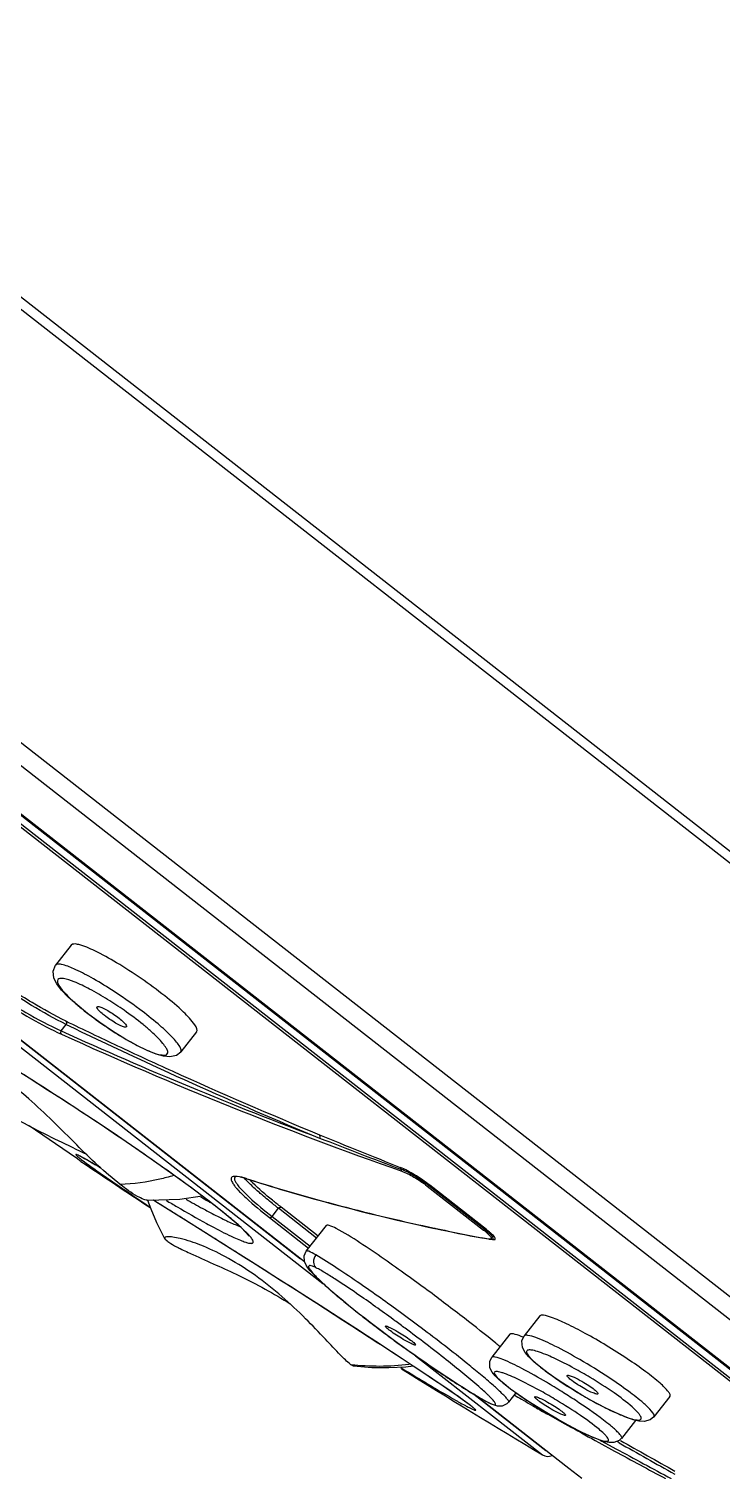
# Model space of a CAD drawing. Header units: millimetres. Extents: x 601 to 1195, y -13 to 407.
# Drawn here: x 1041.11 to 1051.36, y 276.76 to 298.09 of the extents above; entities that cross this region are included whole.
import ezdxf

# ---------------------------------------------------------------- set-up
doc = ezdxf.new("R2010")
doc.units = ezdxf.units.MM
doc.header["$LTSCALE"] = 0.1

msp = doc.modelspace()

# ---------------------------------------------------------------- linework, layer by layer
for p, q in [((1067.4355, 273.4601), (1011.8993, 316.8496)), ((1011.9147, 316.6638), (1068.2479, 272.6515)), ((1064.1117, 269.4663), (1007.5154, 313.6841)), ((1063.9472, 269.2558), (1007.2641, 313.5415)), ((1008.1813, 311.9199), (1062.093, 269.7994)), ((1062.1848, 269.9169), (1008.2817, 312.0306)), ((1008.3186, 311.9882), (1062.1782, 269.9085)), ((1008.4317, 311.7709), (1061.9467, 269.9604)), ((1039.1137, 284.4927), (1045.4522, 279.5405)), ((1041.7323, 284.5442), (1041.5005, 284.2475)), ((1041.7323, 284.5442), (1041.5005, 284.2475)), ((1040.013, 283.8959), (1045.1206, 279.9054)), ((1045.1838, 279.8575), (1040.0205, 283.8916)), ((1041.5849, 283.2744), (1041.6588, 283.369)), ((1042.3403, 283.2727), (1042.1526, 283.3998)), ((1043.5867, 283.2631), (1043.3525, 282.9633)), ((1043.5867, 283.2631), (1043.3525, 282.9633)), ((1041.7003, 281.4648), (1041.1118, 281.8684)), ((1041.8233, 281.3805), (1041.7003, 281.4648)), ((1041.83, 281.3759), (1041.8233, 281.3805)), ((1041.8745, 281.3454), (1041.83, 281.3759)), ((1041.8567, 281.3576), (1041.8745, 281.3454)), ((1043.4955, 280.9611), (1043.2353, 281.1503)), ((1042.4394, 280.9792), (1042.4541, 280.9692)), ((1043.7374, 280.7799), (1043.4955, 280.9611)), ((1044.1591, 281.1155), (1044.1526, 281.1129)), ((1044.1536, 281.1142), (1044.1526, 281.1129)), ((1044.3291, 281.0855), (1044.2372, 281.1101)), ((1044.3206, 281.0899), (1044.3291, 281.0855)), ((1044.3301, 281.0869), (1044.3206, 281.0899)), ((1044.3291, 281.0855), (1044.3297, 281.0853)), ((1046.9963, 280.9807), (1047.8311, 280.3284)), ((1047.851, 280.3338), (1047.0155, 280.9865)), ((1047.8712, 280.339), (1047.0351, 280.9922)), ((1042.8337, 280.7126), (1042.8473, 280.7035)), ((1043.859, 280.686), (1043.7374, 280.7799)), ((1042.8473, 280.7035), (1042.8556, 280.698)), ((1042.8556, 280.698), (1042.8981, 280.6695)), ((1043.5068, 280.4208), (1043.2464, 280.5838)), ((1043.8909, 280.661), (1043.859, 280.686)), ((1043.8695, 280.6791), (1043.8605, 280.6861)), ((1044.0212, 280.5567), (1043.8909, 280.661)), ((1044.6623, 280.5144), (1045.2423, 280.0612)), ((1044.7017, 280.5307), (1044.7962, 280.6516)), ((1044.7017, 280.5307), (1045.2652, 280.0905)), ((1045.3597, 280.2114), (1044.7962, 280.6516)), ((1045.3826, 280.2407), (1044.8359, 280.6678)), ((1043.7866, 280.2448), (1043.5068, 280.4208)), ((1045.2072, 280.0162), (1045.5052, 280.3976)), ((1047.1163, 280.3513), (1047.1052, 280.3537)), ((1043.1168, 280.2005), (1043.0971, 280.2366)), ((1043.1168, 280.2004), (1043.1491, 280.1675)), ((1044.0844, 280.0569), (1043.7866, 280.2448)), ((1047.8245, 280.2091), (1047.8064, 280.2126)), ((1047.8431, 280.2056), (1047.8245, 280.2091)), ((1047.9015, 280.1947), (1047.8431, 280.2056)), ((1047.9148, 280.1922), (1047.9015, 280.1947)), ((1047.9022, 280.1977), (1047.9147, 280.1922)), ((1047.9147, 280.1922), (1047.9148, 280.1922)), ((1047.9221, 280.1957), (1047.9159, 280.1959)), ((1044.3983, 279.858), (1044.0844, 280.0569)), ((1044.7261, 279.6496), (1044.3983, 279.858)), ((1045.2072, 280.0162), (1045.2072, 280.0162)), ((1045.0651, 279.4334), (1044.7261, 279.6496)), ((1045.4119, 279.2112), (1045.0651, 279.4334)), ((1045.7633, 278.985), (1045.4119, 279.2112)), ((1046.5181, 278.989), (1046.4936, 279.0069)), ((1048.6607, 279.0592), (1048.4301, 278.764)), ((1046.6349, 278.6035), (1046.5538, 278.6623)), ((1046.7162, 278.5452), (1046.6349, 278.6035)), ((1048.2181, 278.7896), (1047.9517, 278.4485)), ((1048.4295, 278.7632), (1048.4294, 278.7631)), ((1046.8224, 278.47), (1047.9598, 277.5814)), ((1045.9068, 278.316), (1045.8608, 278.3432)), ((1046.3126, 278.2911), (1046.1764, 278.2931)), ((1049.2851, 277.8876), (1049.1106, 277.9935)), ((1047.5493, 277.7998), (1047.4589, 277.8641)), ((1047.6189, 277.7483), (1047.5493, 277.7998)), ((1047.6371, 277.7343), (1047.6189, 277.7483)), ((1047.6858, 277.9012), (1048.7509, 277.0691)), ((1049.0914, 276.8046), (1047.6866, 277.9022)), ((1047.9137, 277.7712), (1047.9018, 277.7785)), ((1047.9137, 277.7712), (1047.9137, 277.7712)), ((1048.308, 277.9221), (1048.2005, 277.7846)), ((1048.3065, 277.92), (1048.329, 277.9068)), ((1048.5237, 277.7492), (1048.5564, 277.7304)), ((1049.4659, 277.7851), (1049.2851, 277.8876)), ((1050.5849, 277.8675), (1050.3495, 277.5662)), ((1047.9598, 277.5814), (1048.6996, 277.0034)), ((1048.7644, 277.6242), (1048.613, 277.7175)), ((1048.9219, 277.5317), (1048.7644, 277.6242)), ((1048.776, 277.6064), (1048.7875, 277.6)), ((1048.7875, 277.6), (1048.9869, 277.4895)), ((1050.0777, 277.5151), (1049.8692, 277.2482)), ((1050.35, 277.5668), (1050.3502, 277.567)), ((1048.9869, 277.4895), (1049.1208, 277.4155)), ((1049.534, 277.1885), (1049.7675, 277.061)), ((1049.553, 277.2233), (1049.5803, 277.2084)), ((1049.5803, 277.2084), (1049.7862, 277.096)), ((1049.8327, 277.184), (1049.803, 277.2008)), ((1049.2841, 276.6541), (1049.0914, 276.8046))]:
    msp.add_line(p, q)
for points in [[(1041.5887, 283.8791), (1041.5191, 283.9692), (1041.4751, 284.0553), (1041.4632, 284.158), (1041.4988, 284.2454)], [(1042.1526, 283.3998), (1041.9748, 283.5311), (1041.8175, 283.6586), (1041.6879, 283.7757), (1041.5887, 283.8791)], [(1042.9873, 282.9304), (1042.8559, 282.9839), (1042.7012, 283.0598), (1042.5267, 283.1574), (1042.3403, 283.2727)], [(1043.2353, 281.1503), (1042.9644, 281.3424), (1042.689, 281.5337), (1042.4142, 281.7213), (1042.1438, 281.9029), (1041.8805, 282.0771), (1041.6264, 282.2431), (1041.3825, 282.4003), (1041.1497, 282.5484), (1040.9287, 282.6873), (1040.7196, 282.8171), (1040.5226, 282.9378), (1040.3378, 283.0494), (1040.1651, 283.1522), (1040.0046, 283.2463)], [(1043.3505, 282.9609), (1043.2907, 282.9125), (1043.1918, 282.8887), (1043.0963, 282.8987), (1042.9873, 282.9304)], [(1042.0927, 281.2909), (1042.0437, 281.3195), (1042.0001, 281.3447), (1041.9619, 281.3663), (1041.9291, 281.3846), (1041.9015, 281.3996), (1041.8792, 281.4114), (1041.8621, 281.42), (1041.8508, 281.4253), (1041.85, 281.4257)], [(1043.0971, 280.2366), (1042.9984, 280.4345), (1042.9117, 280.6377), (1042.8648, 280.7682)], [(1043.6683, 280.8317), (1043.3359, 280.7795), (1042.8721, 280.7676)], [(1043.2464, 280.5838), (1043.0068, 280.7332), (1042.9482, 280.7696)], [(1044.3607, 280.244), (1044.3631, 280.238), (1044.3547, 280.2498), (1044.3148, 280.2954), (1044.243, 280.3658), (1044.1426, 280.4552), (1044.0212, 280.5567)], [(1047.9635, 280.1929), (1047.9563, 280.1911), (1047.9209, 280.1912), (1047.9147, 280.1922)], [(1045.2654, 279.7282), (1045.2323, 279.7692), (1045.204, 279.8114), (1045.1801, 279.866), (1045.1763, 279.9488), (1045.2071, 280.0162)], [(1045.461, 279.5323), (1045.4022, 279.5872), (1045.3501, 279.638), (1045.3045, 279.6849), (1045.2654, 279.7282)], [(1046.3114, 278.8414), (1046.2313, 278.9019), (1046.1515, 278.9629), (1046.0717, 279.0246), (1045.9919, 279.0871), (1045.9119, 279.1506), (1045.8317, 279.2152), (1045.7516, 279.2809), (1045.6729, 279.3466), (1045.5974, 279.4111), (1045.5263, 279.4734), (1045.461, 279.5323)], [(1046.627, 278.4233), (1046.4595, 278.533), (1046.2884, 278.6448), (1046.1146, 278.7577), (1045.9393, 278.8714), (1045.7633, 278.985)], [(1046.5538, 278.6623), (1046.4727, 278.7216), (1046.3919, 278.7813), (1046.3114, 278.8414)], [(1048.4426, 278.5198), (1048.4043, 278.5919), (1048.3965, 278.6912), (1048.4294, 278.7632)], [(1046.9446, 278.2133), (1046.7892, 278.3163), (1046.627, 278.4233)], [(1047.6937, 277.8942), (1047.6135, 277.9431), (1047.5322, 277.9938), (1047.4505, 278.0459), (1047.3685, 278.099), (1047.2865, 278.1528), (1047.2047, 278.2072), (1047.1231, 278.2622), (1047.0416, 278.3177), (1046.9602, 278.3737), (1046.8789, 278.4303), (1046.7976, 278.4874), (1046.7162, 278.5452)], [(1048.0001, 278.1742), (1047.957, 278.2268), (1047.9245, 278.2916), (1047.9209, 278.3855), (1047.9511, 278.4478)], [(1048.6776, 278.2943), (1048.5751, 278.3796), (1048.4978, 278.4537), (1048.4426, 278.5198)], [(1046.7907, 278.3154), (1046.6779, 278.3022), (1046.4305, 278.2894), (1046.1765, 278.2931), (1045.9068, 278.316)], [(1047.4589, 277.8641), (1047.3508, 277.9392), (1047.2274, 278.0234), (1047.0913, 278.1152), (1046.9446, 278.2133)], [(1048.2304, 277.9782), (1048.1343, 278.0527), (1048.0578, 278.1179), (1048.0001, 278.1742)], [(1049.1106, 277.9935), (1048.9485, 278.0987), (1048.8033, 278.1996), (1048.6776, 278.2943)], [(1048.613, 277.7175), (1048.4718, 277.809), (1048.3437, 277.8963), (1048.2304, 277.9782)], [(1047.675, 277.7027), (1047.6749, 277.7029), (1047.6709, 277.7065), (1047.6621, 277.7142), (1047.6481, 277.7256)], [(1047.9137, 277.7712), (1047.8442, 277.8074), (1047.7715, 277.8483), (1047.6937, 277.8942)], [(1048.1044, 277.7262), (1048.0357, 277.7262), (1047.975, 277.744), (1047.9137, 277.7712)], [(1048.2006, 277.7846), (1048.1759, 277.7594), (1048.1044, 277.7262)], [(1049.8178, 277.6096), (1049.6461, 277.6908), (1049.4659, 277.7851)], [(1049.382, 277.2917), (1049.2362, 277.362), (1049.0809, 277.4432), (1048.9219, 277.5317)], [(1050.031, 277.5272), (1049.9731, 277.5467), (1049.8178, 277.6096)], [(1050.2066, 277.4972), (1050.1281, 277.5029), (1050.041, 277.5241), (1050.0302, 277.5274)], [(1050.35, 277.5668), (1050.294, 277.5201), (1050.2066, 277.4972)], [(1049.5524, 277.2212), (1049.5127, 277.2361), (1049.382, 277.2917)], [(1049.756, 277.185), (1049.6889, 277.1852), (1049.6248, 277.1983), (1049.552, 277.2214)], [(1049.8698, 277.249), (1049.8341, 277.2152), (1049.756, 277.185)]]:
    msp.add_lwpolyline(points)
for centre, radius, start, end in [((918.3012, 98.9997), 246.2636, 53.257201, 66.78807), ((1039.4318, 279.1843), 5.3676, 54.96538, 58.07624), ((1038.4824, 277.8996), 7.1115, 53.17996, 57.27398), ((1066.8333, 338.7683), 60.9677, 245.535634, 249.423146), ((1070.7936, 343.4591), 66.7376, 244.113334, 244.835477), ((1071.1745, 344.222), 67.6333, 244.125083, 247.603555), ((1045.2627, 287.7923), 5.3799, 234.92904, 238.02902), ((1066.954, 338.9894), 61.2625, 245.539679, 250.613792), ((1070.951, 343.7943), 67.1079, 244.835537, 245.596477), ((1071.2994, 344.5733), 67.9613, 245.600339, 247.600761), ((1086.1154, 380.691), 106.9997, 247.635491, 248.326379), ((1074.6867, 356.1233), 79.9855, 248.525687, 249.448874), ((1039.3597, 276.7673), 5.2847, 60.4433, 60.74241), ((1038.4327, 275.1343), 7.1625, 60.02402, 60.43661), ((1129.6089, 411.7173), 157.1438, 236.061252, 236.510981), ((1069.0615, 319.9739), 47.2157, 235.69984, 235.82143), ((1052.9195, 308.1722), 28.4163, 252.40494, 253.61749), ((1053.2932, 309.5046), 29.7977, 252.49431, 258.01454), ((1076.1299, 330.391), 59.8045, 235.825672, 236.168652), ((967.0488, 158.6024), 143.8248, 57.882141, 58.151214), ((1050.7204, 293.582), 14.7273, 240.32519, 241.42872), ((1033.4318, 267.2583), 17.0021, 52.54808, 53.42964), ((1051.1771, 293.6896), 14.9112, 239.65591, 240.15242), ((1050.1614, 291.9224), 12.8729, 240.1588, 240.39425), ((1035.5527, 270.0289), 13.5128, 52.06173, 52.54334), ((1053.3702, 309.7845), 30.0903, 253.66019, 257.98278), ((931.978, 102.7583), 209.7682, 57.6596, 57.878526), ((1053.6911, 311.324), 31.66, 257.99397, 259.46448), ((1053.6955, 311.281), 31.6216, 257.99137, 259.26674), ((1047.0901, 279.3586), 1.2369, 50.28514, 52.03544), ((1047.0138, 279.2398), 1.394, 50.16301, 52.04357), ((1047.3032, 279.6142), 0.9041, 47.92349, 50.32355), ((942.1649, 118.544), 190.9817, 56.969133, 57.708281), ((1028.2937, 254.1118), 30.9845, 53.07442, 53.7765), ((1058.3166, 294.8081), 19.9751, 233.21567, 233.8363), ((1029.6107, 255.9732), 28.5585, 53.31796, 53.69908), ((1005.6349, 216.0985), 74.5974, 56.341644, 56.996547), ((1058.8523, 295.5387), 20.8812, 233.83271, 234.37286), ((1038.6734, 267.2176), 14.7658, 50.47797, 50.76342), ((1047.7745, 277.2123), 1.6608, 67.32216, 68.46636), ((1044.7982, 270.7638), 8.8524, 56.52798, 59.79972), ((1046.2865, 282.0212), 3.7026, 263.39703, 276.85329), ((1074.6255, 324.2118), 53.791, 238.60518, 238.98863), ((1129.6089, 411.7173), 157.1438, 238.120993, 239.010948), ((1046.0127, 272.5119), 6.579, 58.96663, 61.31024), ((1044.796, 270.9986), 7.9591, 58.88652, 60.7926), ((1043.345, 268.9188), 10.6396, 57.98293, 59.40521), ((1052.5134, 283.4073), 6.3929, 236.4215, 239.00441), ((1043.3696, 268.9528), 10.5978, 56.70505, 57.99808), ((1042.524, 270.8111), 8.6083, 54.46835, 54.82215), ((1044.5226, 273.6003), 5.177, 53.57162, 54.52956), ((1046.541, 276.3028), 1.8039, 52.00876, 52.43126), ((1059.8981, 297.5091), 22.7998, 239.37301, 239.68941), ((1059.5031, 296.8327), 22.0165, 239.68861, 240.08658), ((1052.758, 284.2664), 7.7494, 236.78565, 238.9186), ((1058.985, 295.9317), 20.9772, 240.18905, 240.35331), ((1052.6152, 283.5628), 6.5787, 238.9412, 241.29616), ((1049.0176, 276.4123), 1.7959, 47.12752, 49.01722), ((1058.6235, 295.2959), 20.2458, 240.35241, 240.65641), ((1058.1727, 294.4942), 19.326, 240.65671, 240.9076), ((1052.8699, 284.4382), 7.9543, 238.86712, 240.78331), ((1113.8481, 394.7242), 133.9811, 241.111447, 241.313061), ((1048.2367, 275.6564), 2.3092, 49.53151, 50.48463), ((1113.8756, 394.8019), 134.0229, 241.43228, 241.830644), ((1123.7617, 407.4241), 149.7598, 240.419225, 240.781088), ((1123.7538, 407.4371), 149.7277, 240.424296, 240.778829), ((1048.7768, 277.132), 0.15, 239.01095, 295.97744), ((1113.8827, 394.7877), 134.0534, 241.426826, 241.792911)]:
    msp.add_arc(centre, radius, start, end)
for points, knots in [([(1043.5867, 283.2631), (1043.5949, 283.2736), (1043.592, 283.3163), (1043.5283, 283.4156), (1043.3682, 283.5836), (1043.1011, 283.8084), (1042.769, 284.0526), (1042.4227, 284.2763), (1042.117, 284.4464), (1041.9015, 284.5389), (1041.7839, 284.5644), (1041.7409, 284.5552), (1041.7323, 284.5442)], [0, 0, 0, 0, 0.0172029, 0.0474555, 0.1540026, 0.3119946, 0.4983243, 0.6843771, 0.8423526, 0.9504104, 0.9819296, 1, 1, 1, 1]), ([(1042.3271, 283.8823), (1042.2281, 283.9459), (1042.0455, 284.0567), (1041.8003, 284.1844), (1041.6323, 284.2509), (1041.54, 284.2659), (1041.5075, 284.2564), (1041.5005, 284.2475)], [0, 0, 0, 0, 0.382815, 0.6935809, 0.9016916, 0.9629497, 1, 1, 1, 1]), ([(1040.4317, 283.9335), (1040.6377, 283.7986), (1041.0143, 283.5651), (1041.4054, 283.3552), (1041.5849, 283.2744)], [0, 0, 0, 0, 0.5557049, 1, 1, 1, 1]), ([(1041.6588, 283.369), (1041.4837, 283.4547), (1041.1012, 283.6715), (1040.7312, 283.9082), (1040.5284, 284.0442)], [0, 0, 0, 0, 0.443908, 1, 1, 1, 1]), ([(1041.6565, 283.418), (1041.485, 283.5012), (1041.1103, 283.7121), (1040.7482, 283.9429), (1040.5497, 284.0755)], [0, 0, 0, 0, 0.4440241, 1, 1, 1, 1]), ([(1041.5348, 284.0336), (1041.5167, 284.0103), (1041.5499, 283.941), (1041.603, 283.8714), (1041.6796, 283.788), (1041.777, 283.6967), (1041.9405, 283.5576), (1042.0758, 283.4563), (1042.1715, 283.3892)], [0, 0, 0, 0, 0.0956222, 0.186565, 0.3067796, 0.4532513, 0.6215277, 1, 1, 1, 1]), ([(1042.2701, 283.74), (1042.1831, 283.7942), (1042.0223, 283.888), (1041.8048, 283.9934), (1041.6549, 284.046), (1041.5707, 284.0534), (1041.5417, 284.0423), (1041.5348, 284.0336)], [0, 0, 0, 0, 0.3789772, 0.6872477, 0.8957035, 0.9590165, 1, 1, 1, 1]), ([(1040.6138, 283.7708), (1040.7876, 283.6607), (1041.1063, 283.4682), (1041.436, 283.2942), (1041.5875, 283.2253)], [0, 0, 0, 0, 0.5528084, 1, 1, 1, 1]), ([(1042.5481, 283.3348), (1042.5425, 283.3276), (1042.5065, 283.3335), (1042.4581, 283.3534), (1042.383, 283.3926), (1042.3023, 283.444), (1042.2247, 283.4999), (1042.1611, 283.5557), (1042.1251, 283.5917), (1042.1079, 283.624), (1042.1132, 283.6308)], [0, 0, 0, 0, 0.0503869, 0.1588755, 0.3165656, 0.5022076, 0.6881981, 0.8459023, 0.9525027, 1, 1, 1, 1]), ([(1042.1132, 283.6308), (1042.1188, 283.638), (1042.1549, 283.6321), (1042.2033, 283.6122), (1042.2783, 283.5731), (1042.359, 283.5216), (1042.4366, 283.4658), (1042.5003, 283.4099), (1042.5363, 283.3739), (1042.5535, 283.3416), (1042.5481, 283.3348)], [0, 0, 0, 0, 0.0503764, 0.1588493, 0.3165313, 0.5021794, 0.6881784, 0.8458914, 0.9524972, 1, 1, 1, 1]), ([(1043.152, 282.9331), (1043.1592, 282.9424), (1043.1608, 282.9772), (1043.1328, 283.0293), (1043.0827, 283.0977), (1043.0069, 283.1788), (1042.9088, 283.2714), (1042.7449, 283.4104), (1042.6091, 283.512), (1042.5131, 283.5793)], [0, 0, 0, 0, 0.037923, 0.0989971, 0.1896528, 0.309477, 0.4554489, 0.6231109, 1, 1, 1, 1]), ([(1043.3525, 282.9633), (1043.3591, 282.9718), (1043.3597, 283.004), (1043.3336, 283.0519), (1043.2868, 283.1161), (1043.1821, 283.23), (1043.0008, 283.3938), (1042.8369, 283.5232), (1042.7444, 283.5925)], [0, 0, 0, 0, 0.0358859, 0.0949222, 0.1832662, 0.3007438, 0.612831, 1, 1, 1, 1]), ([(1043.5618, 280.9131), (1043.2493, 281.1452), (1042.5918, 281.6076), (1041.6058, 282.2627), (1040.6705, 282.8531), (1040.0768, 283.208), (1039.8058, 283.3617)], [0, 0, 0, 0, 0.2603267, 0.5374887, 0.7916579, 1, 1, 1, 1]), ([(1041.5875, 283.2253), (1041.578, 283.2332), (1041.575, 283.255), (1041.5823, 283.2704), (1041.5849, 283.2744)], [0, 0, 0, 0, 0.7207464, 1, 1, 1, 1]), ([(1041.6588, 283.369), (1041.6615, 283.373), (1041.6689, 283.3882), (1041.6659, 283.4101), (1041.6565, 283.418)], [0, 0, 0, 0, 0.2800955, 1, 1, 1, 1]), ([(1042.4141, 283.2285), (1042.5013, 283.174), (1042.6627, 283.0797), (1042.881, 282.9737), (1043.0314, 282.9208), (1043.116, 282.9132), (1043.1451, 282.9243), (1043.152, 282.9331)], [0, 0, 0, 0, 0.3788439, 0.6871797, 0.8957159, 0.959037, 1, 1, 1, 1]), ([(1042.4573, 281.0023), (1042.2285, 281.1811), (1041.899, 281.4994), (1041.464, 281.9375), (1041.124, 282.2615), (1040.8418, 282.4916), (1040.6283, 282.6294), (1040.4923, 282.7008), (1040.372, 282.7453), (1040.2607, 282.7688), (1040.1719, 282.7562), (1040.1462, 282.7233)], [0, 0, 0, 0, 0.2938302, 0.4619303, 0.6249631, 0.7687392, 0.8295751, 0.8815895, 0.9242863, 0.9576794, 1, 1, 1, 1]), ([(1040.4339, 282.2888), (1040.647, 282.1224), (1041.1537, 281.8324), (1041.6783, 281.5879), (1041.956, 281.4514)], [0, 0, 0, 0, 0.4663128, 1, 1, 1, 1]), ([(1045.4053, 281.6903), (1045.4079, 281.6943), (1045.415, 281.7098), (1045.4117, 281.7317), (1045.4022, 281.7396)], [0, 0, 0, 0, 0.2782913, 1, 1, 1, 1]), ([(1041.9425, 281.3779), (1041.9254, 281.3874), (1041.895, 281.4043), (1041.8545, 281.4255), (1041.8283, 281.4381), (1041.8125, 281.4445), (1041.8062, 281.4461), (1041.8007, 281.4472), (1041.7997, 281.4428), (1041.8036, 281.4387), (1041.8124, 281.4282), (1041.8333, 281.4109), (1041.8516, 281.3959), (1041.863, 281.3871)], [0, 0, 0, 0, 0.2398195, 0.4258621, 0.5558025, 0.5992704, 0.6283624, 0.6438896, 0.6534849, 0.6737824, 0.7086136, 0.8238237, 1, 1, 1, 1]), ([(1041.863, 281.3871), (1041.8705, 281.3812), (1041.9074, 281.3528), (1041.9449, 281.3252), (1041.9748, 281.3035)], [0, 0, 0, 0, 0.206432, 1, 1, 1, 1]), ([(1041.9748, 281.3035), (1042.0052, 281.2815), (1042.1589, 281.1716), (1042.3145, 281.0645), (1042.4394, 280.9792)], [0, 0, 0, 0, 0.1989039, 1, 1, 1, 1]), ([(1042.1732, 281.2436), (1042.1585, 281.2524), (1042.1047, 281.2843), (1042.0507, 281.316), (1042.0113, 281.3387)], [0, 0, 0, 0, 0.273523, 1, 1, 1, 1]), ([(1047.0351, 280.9922), (1046.963, 281.0485), (1046.8212, 281.1432), (1046.6717, 281.2267), (1046.5983, 281.2559)], [0, 0, 0, 0, 0.5366006, 1, 1, 1, 1]), ([(1047.0155, 280.9865), (1046.9485, 281.0388), (1046.8165, 281.1261), (1046.6769, 281.2024), (1046.6084, 281.2282)], [0, 0, 0, 0, 0.5373498, 1, 1, 1, 1]), ([(1046.6189, 281.2003), (1046.6824, 281.1779), (1046.8121, 281.1089), (1046.9344, 281.029), (1046.9963, 280.9807)], [0, 0, 0, 0, 0.4619133, 1, 1, 1, 1]), ([(1043.242, 281.1345), (1043.1762, 281.1148), (1042.9196, 281.046), (1042.6542, 281.0083), (1042.4573, 281.0023)], [0, 0, 0, 0, 0.2586109, 1, 1, 1, 1]), ([(1042.8721, 280.7676), (1042.8492, 280.7685), (1042.793, 280.7854), (1042.6497, 280.8567), (1042.5383, 280.939), (1042.4573, 281.0023)], [0, 0, 0, 0, 0.1432418, 0.3586072, 1, 1, 1, 1]), ([(1044.3206, 281.0899), (1044.2773, 281.1036), (1044.2185, 281.1207), (1044.148, 281.1247), (1044.114, 281.1187), (1044.0943, 281.0958), (1044.0982, 281.0632), (1044.116, 281.0261), (1044.1344, 280.9995), (1044.1456, 280.9846)], [0, 0, 0, 0, 0.3786518, 0.5032639, 0.5898334, 0.6551129, 0.7324222, 0.8448417, 1, 1, 1, 1]), ([(1044.1526, 281.1129), (1044.1368, 281.0908), (1044.167, 281.0284), (1044.2163, 280.9641), (1044.2581, 280.9183), (1044.2822, 280.8936)], [0, 0, 0, 0, 0.3112629, 0.6054624, 1, 1, 1, 1]), ([(1044.1709, 280.9532), (1044.1756, 280.9476), (1044.1964, 280.9237), (1044.2182, 280.9005), (1044.2354, 280.8831)], [0, 0, 0, 0, 0.229028, 1, 1, 1, 1]), ([(1044.3677, 281.0181), (1044.3605, 281.0252), (1044.3349, 281.0512), (1044.3102, 281.078), (1044.2933, 281.0981)], [0, 0, 0, 0, 0.2773875, 1, 1, 1, 1]), ([(1044.5549, 280.8476), (1044.5369, 280.863), (1044.473, 280.9182), (1044.4107, 280.9752), (1044.3677, 281.0181)], [0, 0, 0, 0, 0.2810169, 1, 1, 1, 1]), ([(1044.4149, 281.0284), (1044.4108, 281.0326), (1044.3952, 281.0483), (1044.38, 281.0643), (1044.3691, 281.0763)], [0, 0, 0, 0, 0.2648998, 1, 1, 1, 1]), ([(1044.8359, 280.6678), (1044.7925, 280.7017), (1044.648, 280.8169), (1044.5066, 280.9366), (1044.4149, 281.0284)], [0, 0, 0, 0, 0.2980808, 1, 1, 1, 1]), ([(1046.9963, 280.9807), (1046.9976, 280.9804), (1047.0045, 280.98), (1047.011, 280.9834), (1047.0155, 280.9865)], [0, 0, 0, 0, 0.1994533, 1, 1, 1, 1]), ([(1047.0155, 280.9865), (1047.0172, 280.9877), (1047.023, 280.9913), (1047.0305, 280.9936), (1047.0351, 280.9922)], [0, 0, 0, 0, 0.3084389, 1, 1, 1, 1]), ([(1043.1374, 280.7674), (1043.1909, 280.7354), (1043.387, 280.6192), (1043.5849, 280.506), (1043.7302, 280.4267)], [0, 0, 0, 0, 0.2736366, 1, 1, 1, 1]), ([(1044.2354, 280.8831), (1044.2618, 280.856), (1044.3977, 280.7258), (1044.5439, 280.6069), (1044.6623, 280.5144)], [0, 0, 0, 0, 0.2011471, 1, 1, 1, 1]), ([(1044.2822, 280.8936), (1044.3082, 280.867), (1044.4415, 280.7387), (1044.5853, 280.6217), (1044.7017, 280.5307)], [0, 0, 0, 0, 0.2011684, 1, 1, 1, 1]), ([(1044.7962, 280.6516), (1044.7742, 280.6688), (1044.6928, 280.7329), (1044.6126, 280.7985), (1044.5549, 280.8476)], [0, 0, 0, 0, 0.268844, 1, 1, 1, 1]), ([(1043.6771, 280.6482), (1043.7044, 280.6333), (1043.8045, 280.5795), (1043.9056, 280.5273), (1043.9798, 280.491)], [0, 0, 0, 0, 0.2731821, 1, 1, 1, 1]), ([(1044.0948, 280.4978), (1044.0778, 280.512), (1044.0035, 280.5734), (1043.928, 280.6334), (1043.8695, 280.6791)], [0, 0, 0, 0, 0.2296627, 1, 1, 1, 1]), ([(1044.2463, 280.3662), (1044.2352, 280.3764), (1044.1855, 280.4211), (1044.1346, 280.4646), (1044.0948, 280.4978)], [0, 0, 0, 0, 0.2250307, 1, 1, 1, 1]), ([(1044.6623, 280.5144), (1044.665, 280.513), (1044.6804, 280.5106), (1044.6944, 280.5214), (1044.7017, 280.5307)], [0, 0, 0, 0, 0.206772, 1, 1, 1, 1]), ([(1044.7962, 280.6516), (1044.7989, 280.6551), (1044.8088, 280.6656), (1044.8267, 280.6725), (1044.8359, 280.6678)], [0, 0, 0, 0, 0.3008835, 1, 1, 1, 1]), ([(1043.7302, 280.4267), (1043.7685, 280.4058), (1043.9022, 280.3338), (1044.0377, 280.2647), (1044.1362, 280.2198)], [0, 0, 0, 0, 0.2870501, 1, 1, 1, 1]), ([(1043.9798, 280.491), (1044.0032, 280.4796), (1044.0837, 280.441), (1044.1655, 280.4047), (1044.2249, 280.3828)], [0, 0, 0, 0, 0.2908439, 1, 1, 1, 1]), ([(1044.1362, 280.2198), (1044.1682, 280.2052), (1044.226, 280.1799), (1044.304, 280.1508), (1044.3574, 280.1358), (1044.3902, 280.1322), (1044.4068, 280.1334), (1044.4194, 280.1389), (1044.425, 280.1506), (1044.4226, 280.1653), (1044.4103, 280.1929), (1044.3767, 280.2367), (1044.3438, 280.2719), (1044.3235, 280.2925)], [0, 0, 0, 0, 0.2163292, 0.3876325, 0.511938, 0.5564036, 0.5897674, 0.6143414, 0.6362653, 0.6641036, 0.703032, 0.8217039, 1, 1, 1, 1]), ([(1044.3235, 280.2925), (1044.3178, 280.2982), (1044.2925, 280.3233), (1044.2666, 280.3477), (1044.2463, 280.3662)], [0, 0, 0, 0, 0.2274818, 1, 1, 1, 1]), ([(1045.6509, 280.3522), (1045.6166, 280.3699), (1045.573, 280.391), (1045.5232, 280.4044), (1045.508, 280.4012), (1045.5052, 280.3976)], [0, 0, 0, 0, 0.738219, 0.9118352, 1, 1, 1, 1]), ([(1048.0132, 278.6544), (1047.8596, 278.7798), (1047.5236, 279.0448), (1047.0816, 279.3795), (1046.6849, 279.6699), (1046.3536, 279.9057), (1046.0091, 280.1387), (1045.7718, 280.2897), (1045.6509, 280.3522)], [0, 0, 0, 0, 0.2042892, 0.4408669, 0.5712897, 0.7108363, 0.8597667, 1, 1, 1, 1]), ([(1047.8311, 280.3284), (1047.8358, 280.3271), (1047.8433, 280.3292), (1047.8492, 280.3326), (1047.851, 280.3338)], [0, 0, 0, 0, 0.6987604, 1, 1, 1, 1]), ([(1047.8311, 280.3284), (1047.8527, 280.3116), (1047.8881, 280.282), (1047.9251, 280.2439), (1047.9397, 280.2196), (1047.943, 280.2058), (1047.9345, 280.1962), (1047.9265, 280.1958), (1047.9221, 280.1957)], [0, 0, 0, 0, 0.4302021, 0.7274086, 0.8207834, 0.8816709, 0.9306202, 1, 1, 1, 1]), ([(1047.851, 280.3338), (1047.8528, 280.335), (1047.8588, 280.3385), (1047.8666, 280.3405), (1047.8712, 280.339)], [0, 0, 0, 0, 0.3037478, 1, 1, 1, 1]), ([(1047.9635, 280.1929), (1047.9677, 280.1943), (1047.9765, 280.2053), (1047.963, 280.2278), (1047.9424, 280.2542), (1047.9214, 280.2741), (1047.909, 280.2853)], [0, 0, 0, 0, 0.1127121, 0.2845348, 0.5801963, 1, 1, 1, 1]), ([(1043.1162, 280.2189), (1043.1135, 280.2154), (1043.1131, 280.2078), (1043.1159, 280.2022), (1043.1168, 280.2005)], [0, 0, 0, 0, 0.6925475, 1, 1, 1, 1]), ([(1043.2345, 280.2257), (1043.211, 280.229), (1043.1744, 280.2323), (1043.1353, 280.2306), (1043.1231, 280.2242)], [0, 0, 0, 0, 0.6326721, 1, 1, 1, 1]), ([(1043.1491, 280.1675), (1043.1573, 280.1611), (1043.2021, 280.1294), (1043.2503, 280.1029), (1043.2896, 280.0822)], [0, 0, 0, 0, 0.1898182, 1, 1, 1, 1]), ([(1043.3836, 280.1939), (1043.3697, 280.1977), (1043.3204, 280.2103), (1043.2705, 280.2206), (1043.2345, 280.2257)], [0, 0, 0, 0, 0.284428, 1, 1, 1, 1]), ([(1043.2896, 280.0822), (1043.3068, 280.0732), (1043.3867, 280.0325), (1043.468, 279.9947), (1043.5318, 279.9656)], [0, 0, 0, 0, 0.2171057, 1, 1, 1, 1]), ([(1045.8608, 278.3432), (1045.8084, 278.3842), (1045.6842, 278.5085), (1045.4686, 278.7385), (1045.1866, 279.0351), (1044.8471, 279.3558), (1044.4678, 279.6579), (1044.0783, 279.9069), (1043.7168, 280.084), (1043.4865, 280.1662), (1043.3836, 280.1939)], [0, 0, 0, 0, 0.0637418, 0.1678095, 0.3024132, 0.4557948, 0.6150198, 0.7664245, 0.8978629, 1, 1, 1, 1]), ([(1047.9625, 280.1901), (1047.9689, 280.1887), (1047.9799, 280.187), (1047.9942, 280.187), (1048.0042, 280.1938), (1048.0035, 280.2063), (1047.9964, 280.2199), (1047.9767, 280.2467), (1047.9565, 280.2662), (1047.9412, 280.2802)], [0, 0, 0, 0, 0.1303182, 0.2197006, 0.2796764, 0.3446197, 0.4440831, 0.5864751, 1, 1, 1, 1]), ([(1043.5318, 279.9656), (1043.7588, 279.8621), (1044.2522, 279.6481), (1044.728, 279.3929), (1044.9703, 279.2363)], [0, 0, 0, 0, 0.4637408, 1, 1, 1, 1]), ([(1045.3468, 279.9629), (1045.314, 279.9821), (1045.2723, 280.0054), (1045.2249, 280.0219), (1045.2099, 280.0196), (1045.2072, 280.0162)], [0, 0, 0, 0, 0.7434471, 0.9154115, 1, 1, 1, 1]), ([(1045.3468, 279.9629), (1045.327, 279.9312), (1045.3035, 279.8647), (1045.3268, 279.791), (1045.3501, 279.772)], [0, 0, 0, 0, 0.554066, 1, 1, 1, 1]), ([(1046.6036, 279.1076), (1046.4043, 279.2535), (1046.0938, 279.4759), (1045.6728, 279.7581), (1045.4547, 279.8999), (1045.3468, 279.9629)], [0, 0, 0, 0, 0.4871761, 0.7533051, 1, 1, 1, 1]), ([(1045.3501, 279.772), (1045.3331, 279.7804), (1045.305, 279.7932), (1045.2719, 279.8031), (1045.2487, 279.8046), (1045.2405, 279.7903), (1045.2461, 279.7747), (1045.2602, 279.7476), (1045.3099, 279.6848), (1045.4066, 279.586), (1045.5509, 279.4536), (1045.7226, 279.3064), (1045.9164, 279.1481), (1046.1292, 278.9809), (1046.2781, 278.8679), (1046.3554, 278.8101)], [0, 0, 0, 0, 0.0354078, 0.0562624, 0.0668847, 0.0736848, 0.0829746, 0.0959753, 0.1315444, 0.230317, 0.3541556, 0.4958668, 0.6518519, 0.820208, 1, 1, 1, 1]), ([(1046.4936, 279.0069), (1046.4069, 279.0704), (1046.2275, 279.2004), (1045.947, 279.3974), (1045.7007, 279.5634), (1045.4998, 279.6896), (1045.3991, 279.7481), (1045.3501, 279.772)], [0, 0, 0, 0, 0.2342055, 0.4828033, 0.7467266, 0.8812118, 1, 1, 1, 1]), ([(1048.8346, 279.037), (1048.7963, 279.0505), (1048.7451, 279.0666), (1048.6853, 279.0717), (1048.6649, 279.0646), (1048.6603, 279.0586)], [0, 0, 0, 0, 0.674794, 0.8754854, 1, 1, 1, 1]), ([(1050.5853, 277.868), (1050.5909, 277.8751), (1050.5879, 277.9044), (1050.5394, 277.9711), (1050.4194, 278.0867), (1050.2144, 278.2465), (1049.9479, 278.4326), (1049.6486, 278.6223), (1049.3483, 278.7961), (1049.0785, 278.9358), (1048.9097, 279.0106), (1048.8346, 279.037)], [0, 0, 0, 0, 0.0126168, 0.0352675, 0.1173443, 0.2436578, 0.40127, 0.5732118, 0.7412767, 0.8883231, 1, 1, 1, 1]), ([(1046.6412, 278.713), (1046.607, 278.7331), (1046.5426, 278.7729), (1046.4681, 278.8242), (1046.4198, 278.8609), (1046.3951, 278.8828), (1046.3819, 278.8956), (1046.3757, 278.9067), (1046.3775, 278.909)], [0, 0, 0, 0, 0.3587442, 0.6851134, 0.8145624, 0.9121079, 0.973648, 1, 1, 1, 1]), ([(1046.3775, 278.909), (1046.38, 278.9122), (1046.3967, 278.9083), (1046.4074, 278.9046), (1046.416, 278.9012)], [0, 0, 0, 0, 0.3040474, 1, 1, 1, 1]), ([(1046.416, 278.9012), (1046.4256, 278.8973), (1046.475, 278.875), (1046.5224, 278.8485), (1046.5602, 278.8263)], [0, 0, 0, 0, 0.1901854, 1, 1, 1, 1]), ([(1046.5602, 278.8263), (1046.5946, 278.8061), (1046.6592, 278.7661), (1046.7341, 278.7147), (1046.7826, 278.6778), (1046.8076, 278.6557), (1046.8208, 278.6429), (1046.8271, 278.6317), (1046.8253, 278.6294)], [0, 0, 0, 0, 0.3582084, 0.6847195, 0.8143324, 0.9120253, 0.9736523, 1, 1, 1, 1]), ([(1047.7609, 278.0132), (1047.6043, 278.1503), (1047.2435, 278.4417), (1046.8755, 278.7235), (1046.6708, 278.876)], [0, 0, 0, 0, 0.4492064, 1, 1, 1, 1]), ([(1047.7824, 278.1954), (1047.7192, 278.248), (1047.4322, 278.4821), (1047.1387, 278.7083), (1046.9085, 278.8813)], [0, 0, 0, 0, 0.2222305, 1, 1, 1, 1]), ([(1048.3841, 278.7571), (1048.3469, 278.7718), (1048.2976, 278.7895), (1048.2415, 278.7987), (1048.2217, 278.7942), (1048.2177, 278.789)], [0, 0, 0, 0, 0.6895715, 0.8875224, 1, 1, 1, 1]), ([(1046.7868, 278.6372), (1046.7771, 278.6411), (1046.7272, 278.6637), (1046.6794, 278.6905), (1046.6412, 278.713)], [0, 0, 0, 0, 0.1900222, 1, 1, 1, 1]), ([(1046.8253, 278.6294), (1046.8228, 278.6262), (1046.806, 278.6301), (1046.7953, 278.6338), (1046.7868, 278.6372)], [0, 0, 0, 0, 0.3041673, 1, 1, 1, 1]), ([(1048.6022, 278.7395), (1048.5641, 278.7533), (1048.5134, 278.7698), (1048.4543, 278.7757), (1048.434, 278.769), (1048.4295, 278.7632)], [0, 0, 0, 0, 0.6772729, 0.8775056, 1, 1, 1, 1]), ([(1049.2511, 278.4147), (1049.1312, 278.4844), (1048.9189, 278.6008), (1048.6994, 278.7044), (1048.6022, 278.7395)], [0, 0, 0, 0, 0.5732263, 1, 1, 1, 1]), ([(1046.6888, 278.566), (1046.846, 278.4534), (1047.1808, 278.2207), (1047.5222, 277.9974), (1047.7063, 277.8875)], [0, 0, 0, 0, 0.4742987, 1, 1, 1, 1]), ([(1048.116, 278.4141), (1048.0791, 278.4289), (1048.0301, 278.447), (1047.9747, 278.4569), (1047.955, 278.4528), (1047.9511, 278.4478)], [0, 0, 0, 0, 0.6917372, 0.8893529, 1, 1, 1, 1]), ([(1048.7602, 278.0772), (1048.6404, 278.148), (1048.4292, 278.2669), (1048.2118, 278.3754), (1048.116, 278.4141)], [0, 0, 0, 0, 0.5739885, 1, 1, 1, 1]), ([(1048.6275, 278.5328), (1048.5972, 278.5422), (1048.5559, 278.5539), (1048.5058, 278.5574), (1048.4816, 278.5543), (1048.4655, 278.5411), (1048.4655, 278.5196), (1048.4764, 278.4959), (1048.4966, 278.4665), (1048.5268, 278.4319), (1048.5848, 278.3745), (1048.6802, 278.2937), (1048.8183, 278.1895), (1048.9218, 278.1182), (1048.9776, 278.0812)], [0, 0, 0, 0, 0.1098635, 0.1472896, 0.1736913, 0.1927061, 0.2129835, 0.242124, 0.2828401, 0.3358596, 0.4009893, 0.5651883, 0.7682131, 1, 1, 1, 1]), ([(1049.171, 278.2832), (1049.071, 278.3379), (1048.8933, 278.4288), (1048.7092, 278.5073), (1048.6275, 278.5328)], [0, 0, 0, 0, 0.5713228, 1, 1, 1, 1]), ([(1045.9131, 278.3405), (1045.9139, 278.3379), (1045.9158, 278.331), (1045.9173, 278.3221), (1045.9143, 278.3183)], [0, 0, 0, 0, 0.3540692, 1, 1, 1, 1]), ([(1047.4834, 277.8473), (1047.4493, 277.8714), (1047.2826, 277.9874), (1047.114, 278.1006), (1046.9797, 278.1901)], [0, 0, 0, 0, 0.2054978, 1, 1, 1, 1]), ([(1048.0327, 277.9787), (1048.0142, 277.9957), (1047.9321, 278.0694), (1047.848, 278.1408), (1047.7824, 278.1954)], [0, 0, 0, 0, 0.2269956, 1, 1, 1, 1]), ([(1048.1408, 278.207), (1048.1246, 278.2128), (1048.095, 278.2226), (1048.0548, 278.2332), (1048.0241, 278.2373), (1048.0018, 278.237), (1047.9869, 278.2255), (1047.9897, 278.2059), (1048.0021, 278.1848), (1048.0239, 278.1573), (1048.0558, 278.1247), (1048.1159, 278.0697), (1048.2133, 277.9917), (1048.3531, 277.8899), (1048.4572, 277.8197), (1048.5131, 277.783)], [0, 0, 0, 0, 0.0607164, 0.1093812, 0.1456223, 0.1699667, 0.1860386, 0.2041087, 0.2323691, 0.2730362, 0.3265361, 0.3925051, 0.559086, 0.7650252, 1, 1, 1, 1]), ([(1048.6798, 277.9458), (1048.58, 278.0016), (1048.4034, 278.0949), (1048.2213, 278.1783), (1048.1408, 278.207)], [0, 0, 0, 0, 0.5723443, 1, 1, 1, 1]), ([(1049.328, 277.9788), (1049.2932, 277.998), (1049.228, 278.0371), (1049.1448, 278.0934), (1049.0916, 278.1385), (1049.0685, 278.1637), (1049.0652, 278.1759), (1049.0673, 278.1787)], [0, 0, 0, 0, 0.3566676, 0.6811208, 0.9067283, 0.9690473, 1, 1, 1, 1]), ([(1049.0673, 278.1787), (1049.0702, 278.1824), (1049.0877, 278.1821), (1049.1003, 278.1785), (1049.1095, 278.1756)], [0, 0, 0, 0, 0.3306453, 1, 1, 1, 1]), ([(1049.1095, 278.1756), (1049.1196, 278.1725), (1049.1711, 278.1532), (1049.2201, 278.128), (1049.259, 278.1066)], [0, 0, 0, 0, 0.1917485, 1, 1, 1, 1]), ([(1046.9119, 278.1093), (1046.9597, 278.0807), (1047.1267, 277.9808), (1047.2946, 277.8821), (1047.4154, 277.8135)], [0, 0, 0, 0, 0.2862155, 1, 1, 1, 1]), ([(1047.933, 277.8534), (1047.921, 277.8657), (1047.8653, 277.9206), (1047.8069, 277.9729), (1047.7609, 278.0132)], [0, 0, 0, 0, 0.2190252, 1, 1, 1, 1]), ([(1048.2005, 277.7846), (1048.2027, 277.7874), (1048.2011, 277.7985), (1048.1866, 277.8222), (1048.1529, 277.8626), (1048.0988, 277.9173), (1048.0562, 277.9572), (1048.0327, 277.9787)], [0, 0, 0, 0, 0.0403587, 0.109798, 0.3299745, 0.6338283, 1, 1, 1, 1]), ([(1049.259, 278.1066), (1049.2939, 278.0874), (1049.3594, 278.0482), (1049.4429, 277.9919), (1049.4963, 277.9466), (1049.5194, 277.9213), (1049.5228, 277.909), (1049.5207, 277.9063)], [0, 0, 0, 0, 0.3563193, 0.6808709, 0.9066821, 0.9690533, 1, 1, 1, 1]), ([(1049.4785, 277.9093), (1049.4684, 277.9125), (1049.4165, 277.9319), (1049.3672, 277.9573), (1049.328, 277.9788)], [0, 0, 0, 0, 0.1916409, 1, 1, 1, 1]), ([(1050.0273, 277.7127), (1049.9427, 277.7875), (1049.7385, 277.9392), (1049.5251, 278.0767), (1049.4044, 278.1493)], [0, 0, 0, 0, 0.4450488, 1, 1, 1, 1]), ([(1050.1954, 277.768), (1050.1236, 277.8306), (1049.9546, 277.9614), (1049.779, 278.0829), (1049.6805, 278.1481)], [0, 0, 0, 0, 0.4464151, 1, 1, 1, 1]), ([(1047.4154, 277.8135), (1047.4289, 277.8059), (1047.4771, 277.7787), (1047.5256, 277.7518), (1047.5609, 277.7329)], [0, 0, 0, 0, 0.2785919, 1, 1, 1, 1]), ([(1047.5609, 277.7329), (1047.5789, 277.7232), (1047.6112, 277.7061), (1047.6541, 277.6847), (1047.6822, 277.6721), (1047.6992, 277.6658), (1047.7065, 277.6641), (1047.7123, 277.6631), (1047.7144, 277.6674), (1047.7107, 277.6721), (1047.7023, 277.6825), (1047.6813, 277.7004), (1047.6629, 277.7154), (1047.6514, 277.7244)], [0, 0, 0, 0, 0.2407512, 0.4285798, 0.5611465, 0.6062324, 0.6371556, 0.6547165, 0.6650578, 0.6841941, 0.7173607, 0.8285143, 1, 1, 1, 1]), ([(1047.6409, 277.7326), (1047.6375, 277.7352), (1047.6229, 277.7463), (1047.6082, 277.7573), (1047.5968, 277.7657)], [0, 0, 0, 0, 0.2296456, 1, 1, 1, 1]), ([(1047.7063, 277.8875), (1047.7237, 277.8771), (1047.788, 277.8392), (1047.853, 277.8023), (1047.9018, 277.7785)], [0, 0, 0, 0, 0.2722409, 1, 1, 1, 1]), ([(1047.9018, 277.7785), (1047.9204, 277.7694), (1047.9505, 277.7567), (1047.9825, 277.7443), (1048.007, 277.7463), (1048.006, 277.7648), (1047.9957, 277.7805), (1047.98, 277.8023), (1047.9583, 277.8269), (1047.9419, 277.8442), (1047.933, 277.8534)], [0, 0, 0, 0, 0.2592611, 0.3978653, 0.4575508, 0.5067168, 0.5880959, 0.7007001, 0.8394239, 1, 1, 1, 1]), ([(1048.8528, 277.6677), (1048.8182, 277.6871), (1048.7532, 277.726), (1048.6782, 277.7766), (1048.6297, 277.8133), (1048.6054, 277.8353), (1048.5917, 277.8487), (1048.5866, 277.8603), (1048.5885, 277.8627)], [0, 0, 0, 0, 0.358075, 0.6838438, 0.81304, 0.9104115, 0.9721083, 1, 1, 1, 1]), ([(1048.5885, 277.8627), (1048.5912, 277.8661), (1048.6083, 277.8638), (1048.6198, 277.8601), (1048.6287, 277.857)], [0, 0, 0, 0, 0.3146959, 1, 1, 1, 1]), ([(1048.6287, 277.857), (1048.6385, 277.8535), (1048.689, 277.8327), (1048.7374, 277.807), (1048.7759, 277.7854)], [0, 0, 0, 0, 0.1908873, 1, 1, 1, 1]), ([(1048.7759, 277.7854), (1048.8107, 277.7659), (1048.8759, 277.7269), (1048.9513, 277.6762), (1049, 277.6393), (1049.0245, 277.6171), (1049.0382, 277.6038), (1049.0433, 277.5921), (1049.0414, 277.5896)], [0, 0, 0, 0, 0.3576103, 0.6835036, 0.8128431, 0.9103425, 0.9721135, 1, 1, 1, 1]), ([(1049.5373, 277.3822), (1049.4504, 277.4545), (1049.2437, 277.6031), (1049.0295, 277.7399), (1048.9087, 277.8128)], [0, 0, 0, 0, 0.4450107, 1, 1, 1, 1]), ([(1049.706, 277.4379), (1049.6721, 277.4658), (1049.5044, 277.5973), (1049.3286, 277.7181), (1049.1872, 277.811)], [0, 0, 0, 0, 0.2062568, 1, 1, 1, 1]), ([(1049.4556, 277.7925), (1049.4899, 277.7738), (1049.6155, 277.7066), (1049.7437, 277.6439), (1049.8388, 277.6034)], [0, 0, 0, 0, 0.2741121, 1, 1, 1, 1]), ([(1049.5207, 277.9063), (1049.5178, 277.9025), (1049.5003, 277.9028), (1049.4877, 277.9064), (1049.4785, 277.9093)], [0, 0, 0, 0, 0.3307296, 1, 1, 1, 1]), ([(1050.3501, 277.567), (1050.3548, 277.573), (1050.3539, 277.5969), (1050.3168, 277.6532), (1050.2739, 277.6965), (1050.2395, 277.7285)], [0, 0, 0, 0, 0.1127013, 0.3060327, 1, 1, 1, 1]), ([(1049.0013, 277.5954), (1048.9914, 277.5989), (1048.9404, 277.6199), (1048.8917, 277.6458), (1048.8528, 277.6677)], [0, 0, 0, 0, 0.1907459, 1, 1, 1, 1]), ([(1049.0414, 277.5896), (1049.0387, 277.5862), (1049.0216, 277.5886), (1049.0102, 277.5922), (1049.0013, 277.5954)], [0, 0, 0, 0, 0.3148027, 1, 1, 1, 1]), ([(1049.8388, 277.6034), (1049.8535, 277.5971), (1049.9063, 277.5752), (1049.9599, 277.5551), (1049.9992, 277.5429)], [0, 0, 0, 0, 0.2798391, 1, 1, 1, 1]), ([(1049.9992, 277.5429), (1050.0304, 277.5331), (1050.0728, 277.5212), (1050.1237, 277.5183), (1050.1482, 277.5223), (1050.1627, 277.5383), (1050.1595, 277.5614), (1050.1461, 277.5871), (1050.1324, 277.6055), (1050.124, 277.6157)], [0, 0, 0, 0, 0.3802626, 0.5071165, 0.5949266, 0.6596096, 0.7352393, 0.8461517, 1, 1, 1, 1]), ([(1050.124, 277.6157), (1050.118, 277.6231), (1050.0878, 277.6574), (1050.0544, 277.6887), (1050.0273, 277.7127)], [0, 0, 0, 0, 0.2082904, 1, 1, 1, 1]), ([(1048.9873, 277.4958), (1049.0216, 277.4767), (1049.1471, 277.4078), (1049.2748, 277.3427), (1049.3693, 277.2996)], [0, 0, 0, 0, 0.2743538, 1, 1, 1, 1]), ([(1049.3693, 277.2996), (1049.3838, 277.293), (1049.4355, 277.2699), (1049.4879, 277.2483), (1049.5262, 277.2346)], [0, 0, 0, 0, 0.2804629, 1, 1, 1, 1]), ([(1049.5262, 277.2346), (1049.5569, 277.2237), (1049.5985, 277.2096), (1049.6471, 277.2041), (1049.6703, 277.2057), (1049.6817, 277.2224), (1049.6732, 277.2439), (1049.6566, 277.2688), (1049.6401, 277.287), (1049.6304, 277.2973)], [0, 0, 0, 0, 0.3839408, 0.506092, 0.5845537, 0.6393903, 0.7147295, 0.8332864, 1, 1, 1, 1]), ([(1049.6304, 277.2973), (1049.6242, 277.3037), (1049.5945, 277.3334), (1049.5628, 277.361), (1049.5373, 277.3822)], [0, 0, 0, 0, 0.2125919, 1, 1, 1, 1]), ([(1049.8698, 277.249), (1049.8742, 277.2546), (1049.8687, 277.2795), (1049.824, 277.3337), (1049.7747, 277.3796), (1049.7354, 277.4132)], [0, 0, 0, 0, 0.0979628, 0.289738, 1, 1, 1, 1])]:
    msp.add_open_spline(points, degree=3, knots=knots)
for points in [[(1046.6084, 281.2282), (1046.6091, 281.238), (1046.6059, 281.2496), (1046.5983, 281.2559)], [(1046.6189, 281.2003), (1046.6113, 281.2067), (1046.6079, 281.2182), (1046.6084, 281.2282)], [(1044.1456, 280.9846), (1044.1538, 280.9739), (1044.1622, 280.9635), (1044.1709, 280.9532)], [(1047.9412, 280.2802), (1047.93, 280.2905), (1047.9185, 280.3005), (1047.9069, 280.3102)], [(1043.1231, 280.2242), (1043.1205, 280.2229), (1043.118, 280.2212), (1043.1162, 280.2189)], [(1047.9159, 280.1959), (1047.9113, 280.1962), (1047.9067, 280.1968), (1047.9022, 280.1977)], [(1048.7875, 277.6), (1048.7846, 277.6027), (1048.7844, 277.6076), (1048.7847, 277.6116)]]:
    msp.add_open_spline(points, degree=3)

doc.saveas('drawing.dxf')
